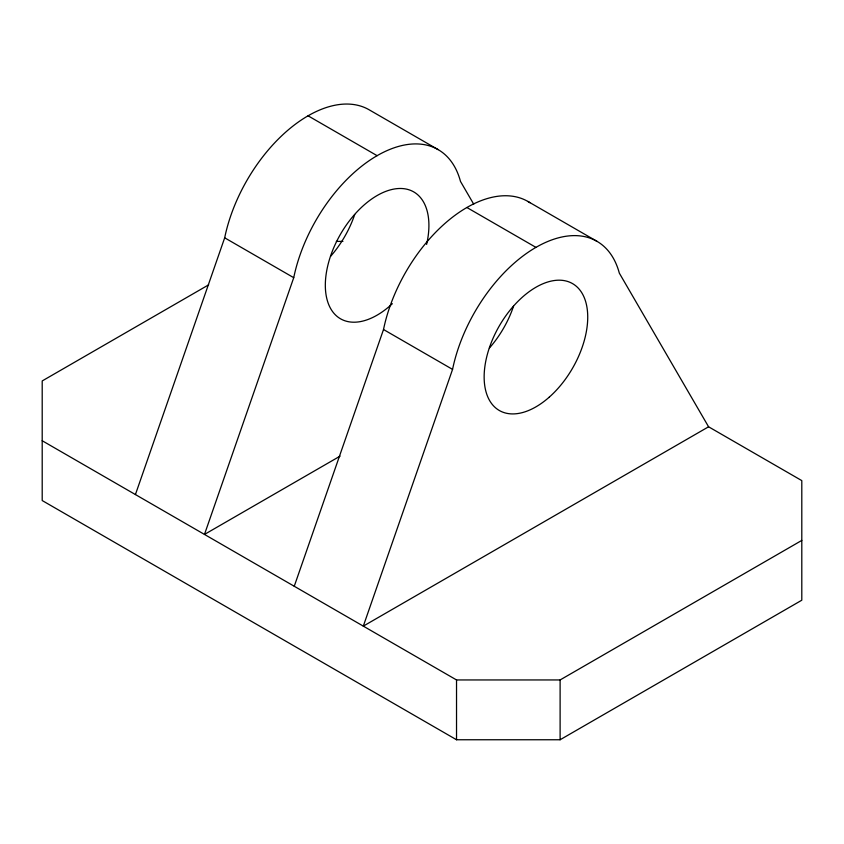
<?xml version="1.0" encoding="UTF-8"?>
<svg xmlns="http://www.w3.org/2000/svg" width="844" height="844" viewBox="0 0 844 844"><rect width="100%" height="100%" fill="white"/><g stroke="black" fill="none" stroke-linecap="round" stroke-linejoin="round"><path stroke-width="1.27" d="M135.42 494.563L224.683 237.818A122.074 70.474 -60 0 1 369.092 109.762L438.152 149.631M473.716 204.185L460.486 181.418A122.074 70.474 -60 0 0 377.11 155.676A122.074 70.474 -60 0 0 293.733 277.687L204.48 534.431L340.079 456.14M294.25 586.264L383.514 329.519A122.074 70.474 -60 0 1 445.991 222.531A122.074 70.474 -60 0 1 530 202.75M708.58 426.79L619.317 273.118A122.074 70.474 -60 0 0 535.94 247.376A122.074 70.474 -60 0 0 452.563 369.387L363.3 626.132L708.58 426.79L801.8 480.605L801.8 600.211L560.11 739.755L456.53 739.755L42.2 500.545L42.2 380.939L208.647 284.839M42.2 440.737L456.53 679.947L560.11 679.947L801.8 540.413M336.334 241.395L342.896 241.395M527.922 201.463L596.972 241.331M308.06 115.807L377.11 155.676M466.89 207.508L535.94 247.376M224.683 237.818L293.733 277.687M383.514 329.519L452.563 369.387M560.11 679.947L560.11 739.755M456.53 679.947L456.53 739.755M354.712 214.503A73.249 42.284 -60 0 1 330.542 256.376M392.365 303.692A73.249 42.284 -60 0 1 325.584 291.053A73.249 42.284 -60 0 1 382.269 192.865A73.249 42.284 -60 0 1 426.61 244.391M513.542 306.203A73.249 42.284 -60 0 1 489.372 348.076M549.349 397.07A73.249 42.284 -60 0 0 572.559 283.616A73.249 42.284 -60 0 0 485.912 360.451A73.249 42.284 -60 0 0 549.349 397.07"/></g></svg>
